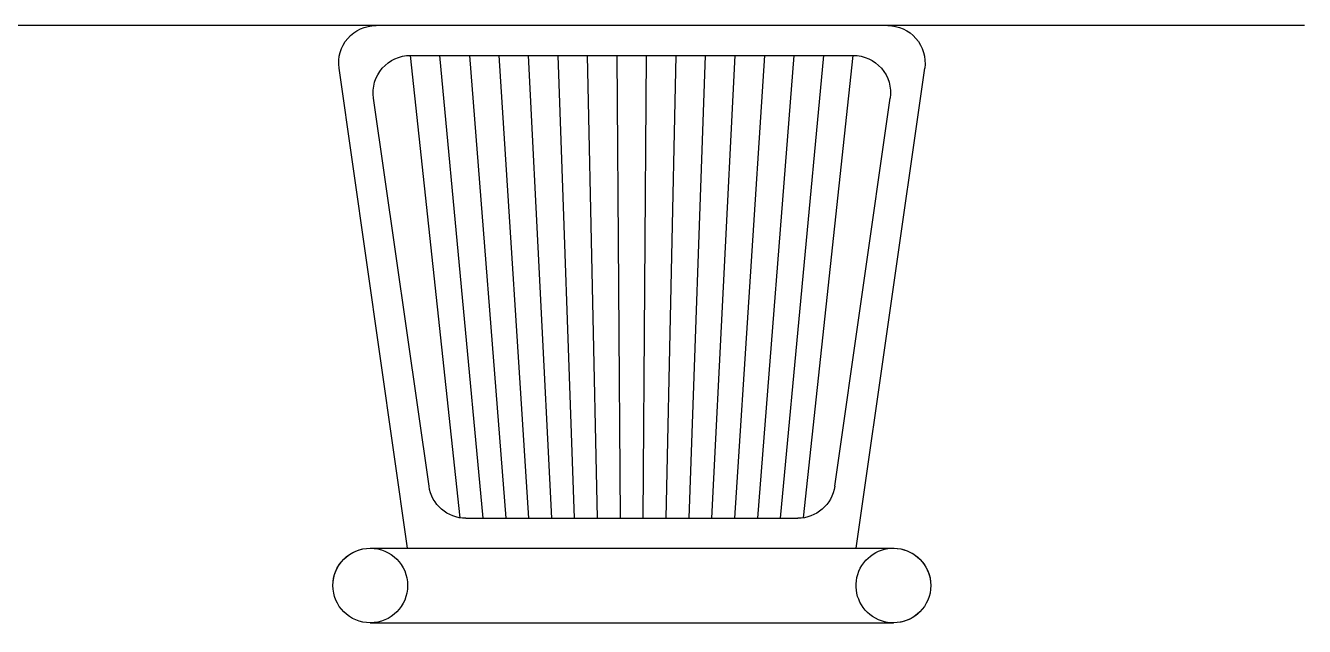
# Model space of a CAD drawing. Header units: millimetres. Extents: x -3817 to 5248, y 289 to 3424.
# Drawn here: x 2188.6 to 2306.2, y 1850.1 to 1905.4 of the extents above; entities that cross this region are included whole.
import ezdxf

# ---------------------------------------------------------------- set-up
doc = ezdxf.new("R2010")
doc.units = ezdxf.units.MM
doc.layers.add('AMENAGEMENT', color=8, linetype='Continuous', lineweight=9)
doc.layers.add('Mobilier', color=8, linetype='Continuous', lineweight=25)

# ---------------------------------------------------------------- blocks, each defined once
blk = doc.blocks.new('salle à manger_01')
at = {"layer": 'Mobilier'}
for p, q in [((-97.388, 45.518), (-97.388, -44.482)), ((-134.888, 20.518), (-134.888, 20.518)), ((-132.388, 15.518), (-100.242, 20.11)), ((-137.388, -16.982), (-137.388, 18.018)), ((-132.388, -16.982), (-132.388, 18.018)), ((-128.242, 14.09), (-102.242, 17.804)), ((-97.388, 17.635), (-97.388, -16.599)), ((-130.358, 12.006), (-99.388, 15.329)), ((-99.388, -14.293), (-99.388, 15.329)), ((-130.388, 10.471), (-99.388, 13.355)), ((-130.388, -10.579), (-130.388, 11.615)), ((-130.388, 8.94), (-99.388, 11.38)), ((-130.388, 7.409), (-99.388, 9.405)), ((-130.388, 5.877), (-99.388, 7.43)), ((-130.388, 4.346), (-99.388, 5.455)), ((-130.388, 2.815), (-99.388, 3.48)), ((-130.388, 1.284), (-99.388, 1.505)), ((-130.388, -0.248), (-99.388, -0.469)), ((-130.388, -1.779), (-99.388, -2.444)), ((-130.388, -3.31), (-99.388, -4.419)), ((-130.388, -4.841), (-99.388, -6.394)), ((-130.388, -6.373), (-99.388, -8.369)), ((-99.388, -10.344), (-130.388, -7.904)), ((-130.388, -9.435), (-99.388, -12.319)), ((-130.358, -10.97), (-99.388, -14.293)), ((-128.242, -13.054), (-102.242, -16.768)), ((-132.388, -14.482), (-100.242, -19.074)), ((-134.888, -19.482), (-134.888, -19.482))]:
    blk.add_line(p, q, dxfattribs=at)
for centre, start, end in [((-134.888, 18.018), 90, 180), ((-134.888, 18.018), 135, 90), ((-134.888, 18.018), 0, 90), ((-99.888, 17.635), 0, 98.1301), ((-101.888, 15.329), 0, 98.1301), ((-127.888, 11.615), 98.1301, 180), ((-127.888, -10.579), 180, 261.8699), ((-134.888, -16.982), 270, 180), ((-101.888, -14.293), 261.8699, 0), ((-134.888, -16.982), 180, 270), ((-134.888, -16.982), 270, 0), ((-99.888, -16.599), 261.8699, 0)]:
    blk.add_arc(centre, 2.5, start, end, dxfattribs=at)

msp = doc.modelspace()

# ---------------------------------------------------------------- block references
at = {"layer": 'AMENAGEMENT', "xscale": -1.37376, "yscale": 1.37376, "zscale": 1.37376, "rotation": 270}
msp.add_blockref('salle à manger_01', (2243.629, 2039.171, 29.101), dxfattribs=at)

doc.saveas('drawing.dxf')
